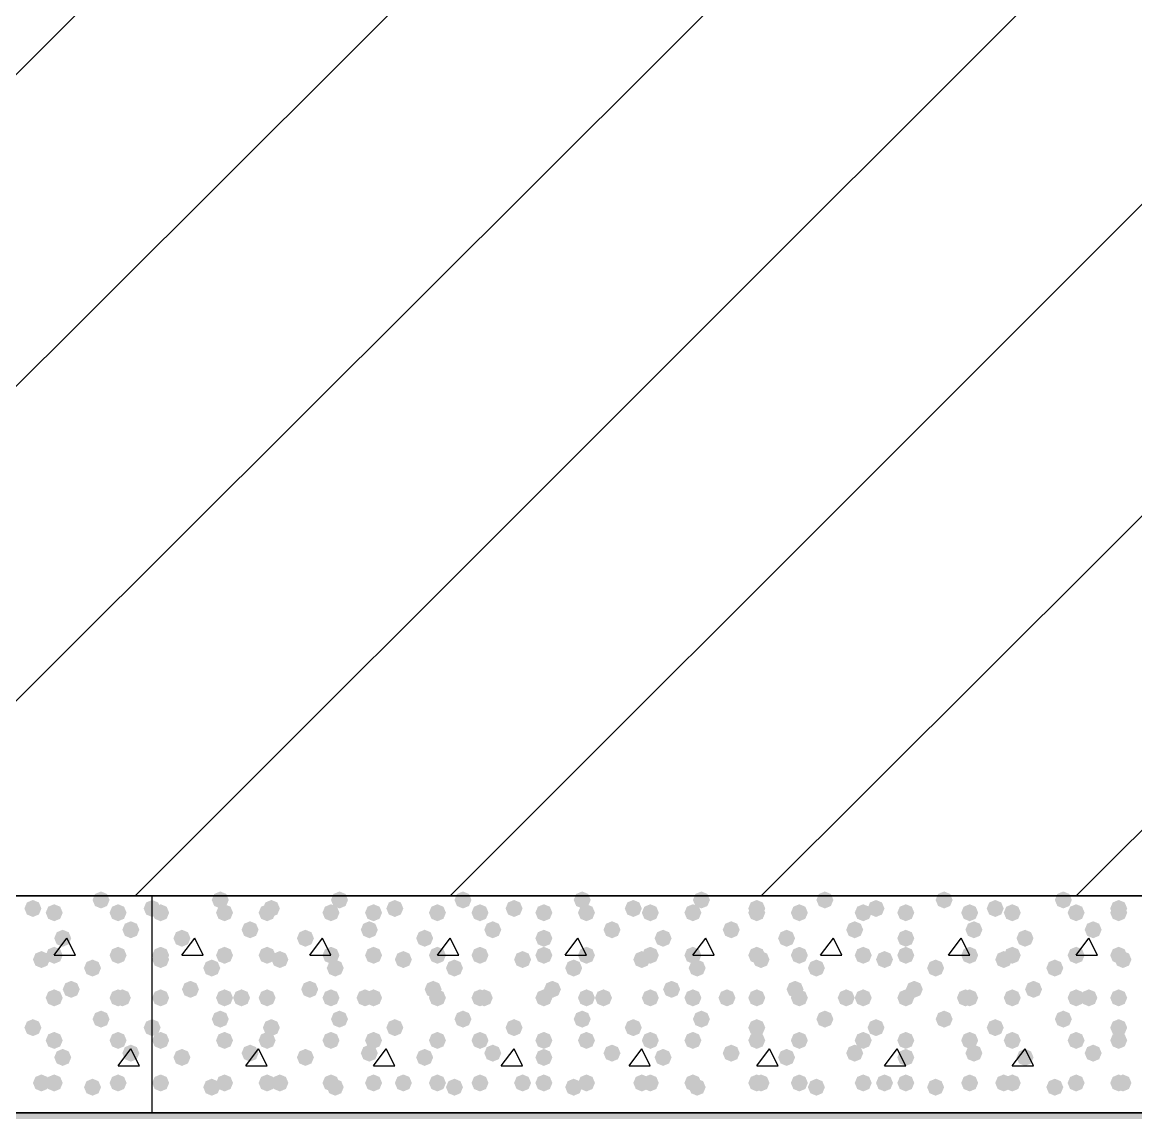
# Model space of a CAD drawing. Header units: millimetres. Extents: x 0 to 420, y 0 to 297.
# Drawn here: x 279.42 to 290.49, y 177.93 to 188.77 of the extents above; entities that cross this region are included whole.
import ezdxf

# ---------------------------------------------------------------- set-up
doc = ezdxf.new("R2010")
doc.units = ezdxf.units.MM
doc.layers.get('0').update_dxf_attribs({"linetype": 'CONTINUOUS'})

msp = doc.modelspace()

# ---------------------------------------------------------------- hatches: boundary and pattern name
at = {"true_color": 0x000007}
for points in [[(280.289, 180.043667), (280.264129, 179.983871), (280.204333, 179.959), (280.144538, 179.983871), (280.119667, 180.043667), (280.144537, 180.103462), (280.204333, 180.128333), (280.264129, 180.103463)], [(279.611667, 179.959), (279.586796, 179.899204), (279.527, 179.874333), (279.467204, 179.899204), (279.442333, 179.959), (279.467204, 180.018796), (279.527, 180.043667), (279.586796, 180.018796)], [(279.823333, 179.916667), (279.798463, 179.856871), (279.738667, 179.832), (279.678871, 179.856871), (279.654, 179.916667), (279.678871, 179.976462), (279.738667, 180.001333), (279.798462, 179.976463)], [(280.458333, 179.916667), (280.433463, 179.856871), (280.373667, 179.832), (280.313871, 179.856871), (280.289, 179.916667), (280.313871, 179.976462), (280.373667, 180.001333), (280.433462, 179.976463)], [(280.797, 179.959), (280.772129, 179.899204), (280.712333, 179.874333), (280.652537, 179.899204), (280.627667, 179.959), (280.652537, 180.018796), (280.712333, 180.043667), (280.772129, 180.018796)], [(280.585333, 179.747333), (280.560462, 179.687537), (280.500667, 179.662667), (280.440871, 179.687537), (280.416, 179.747333), (280.440871, 179.807129), (280.500667, 179.832), (280.560462, 179.807129)], [(279.908, 179.662667), (279.883129, 179.602871), (279.823333, 179.578), (279.763537, 179.602871), (279.738667, 179.662667), (279.763537, 179.722462), (279.823333, 179.747333), (279.883129, 179.722463)], [(279.823333, 179.493333), (279.798463, 179.433538), (279.738667, 179.408667), (279.678871, 179.433538), (279.654, 179.493333), (279.678871, 179.553129), (279.738667, 179.578), (279.798462, 179.553129)], [(280.458333, 179.493333), (280.433463, 179.433538), (280.373667, 179.408667), (280.313871, 179.433538), (280.289, 179.493333), (280.313871, 179.553129), (280.373667, 179.578), (280.433462, 179.553129)], [(279.696333, 179.451), (279.671462, 179.391204), (279.611667, 179.366333), (279.551871, 179.391204), (279.527, 179.451), (279.551871, 179.510796), (279.611667, 179.535667), (279.671462, 179.510796)], [(280.204333, 179.366333), (280.179463, 179.306537), (280.119667, 179.281667), (280.059871, 179.306537), (280.035, 179.366333), (280.059871, 179.426129), (280.119667, 179.451), (280.179462, 179.426129)], [(279.992667, 179.154667), (279.967796, 179.094871), (279.908, 179.07), (279.848204, 179.094871), (279.823333, 179.154667), (279.848204, 179.214462), (279.908, 179.239333), (279.967796, 179.214463)], [(279.823333, 179.07), (279.798463, 179.010204), (279.738667, 178.985333), (279.678871, 179.010204), (279.654, 179.07), (279.678871, 179.129796), (279.738667, 179.154667), (279.798462, 179.129796)], [(280.458333, 179.07), (280.433463, 179.010204), (280.373667, 178.985333), (280.313871, 179.010204), (280.289, 179.07), (280.313871, 179.129796), (280.373667, 179.154667), (280.433462, 179.129796)], [(280.500667, 179.07), (280.475796, 179.010204), (280.416, 178.985333), (280.356204, 179.010204), (280.331333, 179.07), (280.356204, 179.129796), (280.416, 179.154667), (280.475796, 179.129796)], [(280.289, 178.858333), (280.264129, 178.798537), (280.204333, 178.773667), (280.144538, 178.798537), (280.119667, 178.858333), (280.144537, 178.918129), (280.204333, 178.943), (280.264129, 178.918129)], [(279.611667, 178.773667), (279.586796, 178.713871), (279.527, 178.689), (279.467204, 178.713871), (279.442333, 178.773667), (279.467204, 178.833462), (279.527, 178.858333), (279.586796, 178.833463)], [(280.797, 178.773667), (280.772129, 178.713871), (280.712333, 178.689), (280.652537, 178.713871), (280.627667, 178.773667), (280.652537, 178.833462), (280.712333, 178.858333), (280.772129, 178.833463)], [(279.823333, 178.646667), (279.798463, 178.586871), (279.738667, 178.562), (279.678871, 178.586871), (279.654, 178.646667), (279.678871, 178.706462), (279.738667, 178.731333), (279.798462, 178.706463)], [(280.458333, 178.646667), (280.433463, 178.586871), (280.373667, 178.562), (280.313871, 178.586871), (280.289, 178.646667), (280.313871, 178.706462), (280.373667, 178.731333), (280.433462, 178.706463)], [(279.908, 178.477333), (279.883129, 178.417537), (279.823333, 178.392667), (279.763537, 178.417537), (279.738667, 178.477333), (279.763537, 178.537129), (279.823333, 178.562), (279.883129, 178.537129)], [(280.585333, 178.519667), (280.560462, 178.459871), (280.500667, 178.435), (280.440871, 178.459871), (280.416, 178.519667), (280.440871, 178.579462), (280.500667, 178.604333), (280.560462, 178.579463)], [(279.696333, 178.223333), (279.671462, 178.163537), (279.611667, 178.138667), (279.551871, 178.163537), (279.527, 178.223333), (279.551871, 178.283129), (279.611667, 178.308), (279.671462, 178.283129)], [(279.823333, 178.223333), (279.798463, 178.163537), (279.738667, 178.138667), (279.678871, 178.163537), (279.654, 178.223333), (279.678871, 178.283129), (279.738667, 178.308), (279.798462, 178.283129)], [(280.204333, 178.181), (280.179463, 178.121204), (280.119667, 178.096333), (280.059871, 178.121204), (280.035, 178.181), (280.059871, 178.240796), (280.119667, 178.265667), (280.179462, 178.240796)], [(280.458333, 178.223333), (280.433463, 178.163537), (280.373667, 178.138667), (280.313871, 178.163537), (280.289, 178.223333), (280.313871, 178.283129), (280.373667, 178.308), (280.433462, 178.283129)]]:
    msp.add_hatch(color=0, dxfattribs=at).paths.add_polyline_path(points, flags=0)
at = {"true_color": 0x000008}
for points in [[(281.474333, 180.043667), (281.449462, 179.983871), (281.389667, 179.959), (281.329871, 179.983871), (281.305, 180.043667), (281.329871, 180.103462), (281.389667, 180.128333), (281.449462, 180.103463)], [(282.659667, 180.043667), (282.634796, 179.983871), (282.575, 179.959), (282.515204, 179.983871), (282.490333, 180.043667), (282.515204, 180.103462), (282.575, 180.128333), (282.634796, 180.103463)], [(283.887333, 180.043667), (283.862462, 179.983871), (283.802667, 179.959), (283.742871, 179.983871), (283.718, 180.043667), (283.742871, 180.103462), (283.802667, 180.128333), (283.862462, 180.103463)], [(285.072667, 180.043667), (285.047796, 179.983871), (284.988, 179.959), (284.928204, 179.983871), (284.903333, 180.043667), (284.928204, 180.103462), (284.988, 180.128333), (285.047796, 180.103463)], [(286.258, 180.043667), (286.233129, 179.983871), (286.173333, 179.959), (286.113538, 179.983871), (286.088667, 180.043667), (286.113537, 180.103462), (286.173333, 180.128333), (286.233129, 180.103463)], [(287.485667, 180.043667), (287.460796, 179.983871), (287.401, 179.959), (287.341204, 179.983871), (287.316333, 180.043667), (287.341204, 180.103462), (287.401, 180.128333), (287.460796, 180.103463)], [(288.671, 180.043667), (288.646129, 179.983871), (288.586333, 179.959), (288.526538, 179.983871), (288.501667, 180.043667), (288.526537, 180.103462), (288.586333, 180.128333), (288.646129, 180.103463)], [(289.856333, 180.043667), (289.831462, 179.983871), (289.771667, 179.959), (289.711871, 179.983871), (289.687, 180.043667), (289.711871, 180.103462), (289.771667, 180.128333), (289.831462, 180.103463)], [(280.881667, 179.916667), (280.856796, 179.856871), (280.797, 179.832), (280.737204, 179.856871), (280.712333, 179.916667), (280.737204, 179.976462), (280.797, 180.001333), (280.856796, 179.976463)], [(281.516667, 179.916667), (281.491796, 179.856871), (281.432, 179.832), (281.372204, 179.856871), (281.347333, 179.916667), (281.372204, 179.976462), (281.432, 180.001333), (281.491796, 179.976463)], [(281.94, 179.916667), (281.915129, 179.856871), (281.855333, 179.832), (281.795538, 179.856871), (281.770667, 179.916667), (281.795537, 179.976462), (281.855333, 180.001333), (281.915129, 179.976463)], [(281.982333, 179.959), (281.957463, 179.899204), (281.897667, 179.874333), (281.837871, 179.899204), (281.813, 179.959), (281.837871, 180.018796), (281.897667, 180.043667), (281.957462, 180.018796)], [(282.575, 179.916667), (282.550129, 179.856871), (282.490333, 179.832), (282.430538, 179.856871), (282.405667, 179.916667), (282.430537, 179.976462), (282.490333, 180.001333), (282.550129, 179.976463)], [(282.998333, 179.916667), (282.973462, 179.856871), (282.913667, 179.832), (282.853871, 179.856871), (282.829, 179.916667), (282.853871, 179.976462), (282.913667, 180.001333), (282.973462, 179.976463)], [(283.21, 179.959), (283.185129, 179.899204), (283.125333, 179.874333), (283.065538, 179.899204), (283.040667, 179.959), (283.065537, 180.018796), (283.125333, 180.043667), (283.185129, 180.018796)], [(283.633333, 179.916667), (283.608462, 179.856871), (283.548667, 179.832), (283.488871, 179.856871), (283.464, 179.916667), (283.488871, 179.976462), (283.548667, 180.001333), (283.608462, 179.976463)], [(284.056667, 179.916667), (284.031796, 179.856871), (283.972, 179.832), (283.912204, 179.856871), (283.887333, 179.916667), (283.912204, 179.976462), (283.972, 180.001333), (284.031796, 179.976463)], [(284.395333, 179.959), (284.370463, 179.899204), (284.310667, 179.874333), (284.250871, 179.899204), (284.226, 179.959), (284.250871, 180.018796), (284.310667, 180.043667), (284.370462, 180.018796)], [(284.691667, 179.916667), (284.666796, 179.856871), (284.607, 179.832), (284.547204, 179.856871), (284.522333, 179.916667), (284.547204, 179.976462), (284.607, 180.001333), (284.666796, 179.976463)], [(285.115, 179.916667), (285.090129, 179.856871), (285.030333, 179.832), (284.970537, 179.856871), (284.945667, 179.916667), (284.970537, 179.976462), (285.030333, 180.001333), (285.090129, 179.976463)], [(285.580667, 179.959), (285.555796, 179.899204), (285.496, 179.874333), (285.436204, 179.899204), (285.411333, 179.959), (285.436204, 180.018796), (285.496, 180.043667), (285.555796, 180.018796)], [(285.75, 179.916667), (285.725129, 179.856871), (285.665333, 179.832), (285.605537, 179.856871), (285.580667, 179.916667), (285.605537, 179.976462), (285.665333, 180.001333), (285.725129, 179.976463)], [(286.173333, 179.916667), (286.148462, 179.856871), (286.088667, 179.832), (286.028871, 179.856871), (286.004, 179.916667), (286.028871, 179.976462), (286.088667, 180.001333), (286.148462, 179.976463)], [(286.808333, 179.959), (286.783462, 179.899204), (286.723667, 179.874333), (286.663871, 179.899204), (286.639, 179.959), (286.663871, 180.018796), (286.723667, 180.043667), (286.783462, 180.018796)], [(286.808333, 179.916667), (286.783462, 179.856871), (286.723667, 179.832), (286.663871, 179.856871), (286.639, 179.916667), (286.663871, 179.976462), (286.723667, 180.001333), (286.783462, 179.976463)], [(287.231667, 179.916667), (287.206796, 179.856871), (287.147, 179.832), (287.087204, 179.856871), (287.062333, 179.916667), (287.087204, 179.976462), (287.147, 180.001333), (287.206796, 179.976463)], [(287.866667, 179.916667), (287.841796, 179.856871), (287.782, 179.832), (287.722204, 179.856871), (287.697333, 179.916667), (287.722204, 179.976462), (287.782, 180.001333), (287.841796, 179.976463)], [(287.993667, 179.959), (287.968796, 179.899204), (287.909, 179.874333), (287.849204, 179.899204), (287.824333, 179.959), (287.849204, 180.018796), (287.909, 180.043667), (287.968796, 180.018796)], [(288.29, 179.916667), (288.265129, 179.856871), (288.205333, 179.832), (288.145538, 179.856871), (288.120667, 179.916667), (288.145537, 179.976462), (288.205333, 180.001333), (288.265129, 179.976463)], [(288.925, 179.916667), (288.900129, 179.856871), (288.840333, 179.832), (288.780538, 179.856871), (288.755667, 179.916667), (288.780537, 179.976462), (288.840333, 180.001333), (288.900129, 179.976463)], [(289.179, 179.959), (289.154129, 179.899204), (289.094333, 179.874333), (289.034537, 179.899204), (289.009667, 179.959), (289.034537, 180.018796), (289.094333, 180.043667), (289.154129, 180.018796)], [(289.348333, 179.916667), (289.323463, 179.856871), (289.263667, 179.832), (289.203871, 179.856871), (289.179, 179.916667), (289.203871, 179.976462), (289.263667, 180.001333), (289.323462, 179.976463)], [(289.983333, 179.916667), (289.958463, 179.856871), (289.898667, 179.832), (289.838871, 179.856871), (289.814, 179.916667), (289.838871, 179.976462), (289.898667, 180.001333), (289.958462, 179.976463)], [(290.406667, 179.959), (290.381796, 179.899204), (290.322, 179.874333), (290.262204, 179.899204), (290.237333, 179.959), (290.262204, 180.018796), (290.322, 180.043667), (290.381796, 180.018796)], [(290.406667, 179.916667), (290.381796, 179.856871), (290.322, 179.832), (290.262204, 179.856871), (290.237333, 179.916667), (290.262204, 179.976462), (290.322, 180.001333), (290.381796, 179.976463)], [(281.770667, 179.747333), (281.745796, 179.687537), (281.686, 179.662667), (281.626204, 179.687537), (281.601333, 179.747333), (281.626204, 179.807129), (281.686, 179.832), (281.745796, 179.807129)], [(282.956, 179.747333), (282.931129, 179.687537), (282.871333, 179.662667), (282.811537, 179.687537), (282.786667, 179.747333), (282.811537, 179.807129), (282.871333, 179.832), (282.931129, 179.807129)], [(284.183667, 179.747333), (284.158796, 179.687537), (284.099, 179.662667), (284.039204, 179.687537), (284.014333, 179.747333), (284.039204, 179.807129), (284.099, 179.832), (284.158796, 179.807129)], [(285.369, 179.747333), (285.344129, 179.687537), (285.284333, 179.662667), (285.224538, 179.687537), (285.199667, 179.747333), (285.224537, 179.807129), (285.284333, 179.832), (285.344129, 179.807129)], [(286.554333, 179.747333), (286.529462, 179.687537), (286.469667, 179.662667), (286.409871, 179.687537), (286.385, 179.747333), (286.409871, 179.807129), (286.469667, 179.832), (286.529462, 179.807129)], [(287.782, 179.747333), (287.757129, 179.687537), (287.697333, 179.662667), (287.637538, 179.687537), (287.612667, 179.747333), (287.637537, 179.807129), (287.697333, 179.832), (287.757129, 179.807129)], [(288.967333, 179.747333), (288.942462, 179.687537), (288.882667, 179.662667), (288.822871, 179.687537), (288.798, 179.747333), (288.822871, 179.807129), (288.882667, 179.832), (288.942462, 179.807129)], [(290.152667, 179.747333), (290.127796, 179.687537), (290.068, 179.662667), (290.008204, 179.687537), (289.983333, 179.747333), (290.008204, 179.807129), (290.068, 179.832), (290.127796, 179.807129)], [(281.093333, 179.662667), (281.068463, 179.602871), (281.008667, 179.578), (280.948871, 179.602871), (280.924, 179.662667), (280.948871, 179.722462), (281.008667, 179.747333), (281.068462, 179.722463)], [(282.321, 179.662667), (282.296129, 179.602871), (282.236333, 179.578), (282.176537, 179.602871), (282.151667, 179.662667), (282.176537, 179.722462), (282.236333, 179.747333), (282.296129, 179.722463)], [(283.506333, 179.662667), (283.481462, 179.602871), (283.421667, 179.578), (283.361871, 179.602871), (283.337, 179.662667), (283.361871, 179.722462), (283.421667, 179.747333), (283.481462, 179.722463)], [(284.691667, 179.662667), (284.666796, 179.602871), (284.607, 179.578), (284.547204, 179.602871), (284.522333, 179.662667), (284.547204, 179.722462), (284.607, 179.747333), (284.666796, 179.722463)], [(285.877, 179.662667), (285.852129, 179.602871), (285.792333, 179.578), (285.732538, 179.602871), (285.707667, 179.662667), (285.732537, 179.722462), (285.792333, 179.747333), (285.852129, 179.722463)], [(287.104667, 179.662667), (287.079796, 179.602871), (287.02, 179.578), (286.960204, 179.602871), (286.935333, 179.662667), (286.960204, 179.722462), (287.02, 179.747333), (287.079796, 179.722463)], [(288.29, 179.662667), (288.265129, 179.602871), (288.205333, 179.578), (288.145538, 179.602871), (288.120667, 179.662667), (288.145537, 179.722462), (288.205333, 179.747333), (288.265129, 179.722463)], [(289.475333, 179.662667), (289.450462, 179.602871), (289.390667, 179.578), (289.330871, 179.602871), (289.306, 179.662667), (289.330871, 179.722462), (289.390667, 179.747333), (289.450462, 179.722463)], [(280.881667, 179.493333), (280.856796, 179.433538), (280.797, 179.408667), (280.737204, 179.433538), (280.712333, 179.493333), (280.737204, 179.553129), (280.797, 179.578), (280.856796, 179.553129)], [(281.516667, 179.493333), (281.491796, 179.433538), (281.432, 179.408667), (281.372204, 179.433538), (281.347333, 179.493333), (281.372204, 179.553129), (281.432, 179.578), (281.491796, 179.553129)], [(281.94, 179.493333), (281.915129, 179.433538), (281.855333, 179.408667), (281.795538, 179.433538), (281.770667, 179.493333), (281.795537, 179.553129), (281.855333, 179.578), (281.915129, 179.553129)], [(282.575, 179.493333), (282.550129, 179.433538), (282.490333, 179.408667), (282.430538, 179.433538), (282.405667, 179.493333), (282.430537, 179.553129), (282.490333, 179.578), (282.550129, 179.553129)], [(282.998333, 179.493333), (282.973462, 179.433538), (282.913667, 179.408667), (282.853871, 179.433538), (282.829, 179.493333), (282.853871, 179.553129), (282.913667, 179.578), (282.973462, 179.553129)], [(283.633333, 179.493333), (283.608462, 179.433538), (283.548667, 179.408667), (283.488871, 179.433538), (283.464, 179.493333), (283.488871, 179.553129), (283.548667, 179.578), (283.608462, 179.553129)], [(284.056667, 179.493333), (284.031796, 179.433538), (283.972, 179.408667), (283.912204, 179.433538), (283.887333, 179.493333), (283.912204, 179.553129), (283.972, 179.578), (284.031796, 179.553129)], [(284.691667, 179.493333), (284.666796, 179.433538), (284.607, 179.408667), (284.547204, 179.433538), (284.522333, 179.493333), (284.547204, 179.553129), (284.607, 179.578), (284.666796, 179.553129)], [(285.115, 179.493333), (285.090129, 179.433538), (285.030333, 179.408667), (284.970537, 179.433538), (284.945667, 179.493333), (284.970537, 179.553129), (285.030333, 179.578), (285.090129, 179.553129)], [(285.75, 179.493333), (285.725129, 179.433538), (285.665333, 179.408667), (285.605537, 179.433538), (285.580667, 179.493333), (285.605537, 179.553129), (285.665333, 179.578), (285.725129, 179.553129)], [(286.173333, 179.493333), (286.148462, 179.433538), (286.088667, 179.408667), (286.028871, 179.433538), (286.004, 179.493333), (286.028871, 179.553129), (286.088667, 179.578), (286.148462, 179.553129)], [(286.808333, 179.493333), (286.783462, 179.433538), (286.723667, 179.408667), (286.663871, 179.433538), (286.639, 179.493333), (286.663871, 179.553129), (286.723667, 179.578), (286.783462, 179.553129)], [(287.231667, 179.493333), (287.206796, 179.433538), (287.147, 179.408667), (287.087204, 179.433538), (287.062333, 179.493333), (287.087204, 179.553129), (287.147, 179.578), (287.206796, 179.553129)], [(287.866667, 179.493333), (287.841796, 179.433538), (287.782, 179.408667), (287.722204, 179.433538), (287.697333, 179.493333), (287.722204, 179.553129), (287.782, 179.578), (287.841796, 179.553129)], [(288.29, 179.493333), (288.265129, 179.433538), (288.205333, 179.408667), (288.145538, 179.433538), (288.120667, 179.493333), (288.145537, 179.553129), (288.205333, 179.578), (288.265129, 179.553129)], [(288.925, 179.493333), (288.900129, 179.433538), (288.840333, 179.408667), (288.780538, 179.433538), (288.755667, 179.493333), (288.780537, 179.553129), (288.840333, 179.578), (288.900129, 179.553129)], [(289.348333, 179.493333), (289.323463, 179.433538), (289.263667, 179.408667), (289.203871, 179.433538), (289.179, 179.493333), (289.203871, 179.553129), (289.263667, 179.578), (289.323462, 179.553129)], [(289.983333, 179.493333), (289.958463, 179.433538), (289.898667, 179.408667), (289.838871, 179.433538), (289.814, 179.493333), (289.838871, 179.553129), (289.898667, 179.578), (289.958462, 179.553129)], [(290.406667, 179.493333), (290.381796, 179.433538), (290.322, 179.408667), (290.262204, 179.433538), (290.237333, 179.493333), (290.262204, 179.553129), (290.322, 179.578), (290.381796, 179.553129)], [(280.881667, 179.451), (280.856796, 179.391204), (280.797, 179.366333), (280.737204, 179.391204), (280.712333, 179.451), (280.737204, 179.510796), (280.797, 179.535667), (280.856796, 179.510796)], [(281.389667, 179.366333), (281.364796, 179.306537), (281.305, 179.281667), (281.245204, 179.306537), (281.220333, 179.366333), (281.245204, 179.426129), (281.305, 179.451), (281.364796, 179.426129)], [(282.067, 179.451), (282.042129, 179.391204), (281.982333, 179.366333), (281.922538, 179.391204), (281.897667, 179.451), (281.922537, 179.510796), (281.982333, 179.535667), (282.042129, 179.510796)], [(282.617333, 179.366333), (282.592463, 179.306537), (282.532667, 179.281667), (282.472871, 179.306537), (282.448, 179.366333), (282.472871, 179.426129), (282.532667, 179.451), (282.592462, 179.426129)], [(283.294667, 179.451), (283.269796, 179.391204), (283.21, 179.366333), (283.150204, 179.391204), (283.125333, 179.451), (283.150204, 179.510796), (283.21, 179.535667), (283.269796, 179.510796)], [(283.802667, 179.366333), (283.777796, 179.306537), (283.718, 179.281667), (283.658204, 179.306537), (283.633333, 179.366333), (283.658204, 179.426129), (283.718, 179.451), (283.777796, 179.426129)], [(284.48, 179.451), (284.455129, 179.391204), (284.395333, 179.366333), (284.335537, 179.391204), (284.310667, 179.451), (284.335537, 179.510796), (284.395333, 179.535667), (284.455129, 179.510796)], [(284.988, 179.366333), (284.963129, 179.306537), (284.903333, 179.281667), (284.843538, 179.306537), (284.818667, 179.366333), (284.843537, 179.426129), (284.903333, 179.451), (284.963129, 179.426129)], [(285.665333, 179.451), (285.640463, 179.391204), (285.580667, 179.366333), (285.520871, 179.391204), (285.496, 179.451), (285.520871, 179.510796), (285.580667, 179.535667), (285.640462, 179.510796)], [(286.215667, 179.366333), (286.190796, 179.306537), (286.131, 179.281667), (286.071204, 179.306537), (286.046333, 179.366333), (286.071204, 179.426129), (286.131, 179.451), (286.190796, 179.426129)], [(286.850667, 179.451), (286.825796, 179.391204), (286.766, 179.366333), (286.706204, 179.391204), (286.681333, 179.451), (286.706204, 179.510796), (286.766, 179.535667), (286.825796, 179.510796)], [(287.401, 179.366333), (287.376129, 179.306537), (287.316333, 179.281667), (287.256537, 179.306537), (287.231667, 179.366333), (287.256537, 179.426129), (287.316333, 179.451), (287.376129, 179.426129)], [(288.078333, 179.451), (288.053463, 179.391204), (287.993667, 179.366333), (287.933871, 179.391204), (287.909, 179.451), (287.933871, 179.510796), (287.993667, 179.535667), (288.053462, 179.510796)], [(288.586333, 179.366333), (288.561462, 179.306537), (288.501667, 179.281667), (288.441871, 179.306537), (288.417, 179.366333), (288.441871, 179.426129), (288.501667, 179.451), (288.561462, 179.426129)], [(289.263667, 179.451), (289.238796, 179.391204), (289.179, 179.366333), (289.119204, 179.391204), (289.094333, 179.451), (289.119204, 179.510796), (289.179, 179.535667), (289.238796, 179.510796)], [(289.771667, 179.366333), (289.746796, 179.306537), (289.687, 179.281667), (289.627204, 179.306537), (289.602333, 179.366333), (289.627204, 179.426129), (289.687, 179.451), (289.746796, 179.426129)], [(290.449, 179.451), (290.424129, 179.391204), (290.364333, 179.366333), (290.304537, 179.391204), (290.279667, 179.451), (290.304537, 179.510796), (290.364333, 179.535667), (290.424129, 179.510796)], [(281.178, 179.154667), (281.153129, 179.094871), (281.093333, 179.07), (281.033537, 179.094871), (281.008667, 179.154667), (281.033537, 179.214462), (281.093333, 179.239333), (281.153129, 179.214463)], [(282.363333, 179.154667), (282.338462, 179.094871), (282.278667, 179.07), (282.218871, 179.094871), (282.194, 179.154667), (282.218871, 179.214462), (282.278667, 179.239333), (282.338462, 179.214463)], [(283.591, 179.154667), (283.566129, 179.094871), (283.506333, 179.07), (283.446537, 179.094871), (283.421667, 179.154667), (283.446537, 179.214462), (283.506333, 179.239333), (283.566129, 179.214463)], [(284.776333, 179.154667), (284.751463, 179.094871), (284.691667, 179.07), (284.631871, 179.094871), (284.607, 179.154667), (284.631871, 179.214462), (284.691667, 179.239333), (284.751462, 179.214463)], [(285.961667, 179.154667), (285.936796, 179.094871), (285.877, 179.07), (285.817204, 179.094871), (285.792333, 179.154667), (285.817204, 179.214462), (285.877, 179.239333), (285.936796, 179.214463)], [(287.189333, 179.154667), (287.164462, 179.094871), (287.104667, 179.07), (287.044871, 179.094871), (287.02, 179.154667), (287.044871, 179.214462), (287.104667, 179.239333), (287.164462, 179.214463)], [(288.374667, 179.154667), (288.349796, 179.094871), (288.29, 179.07), (288.230204, 179.094871), (288.205333, 179.154667), (288.230204, 179.214462), (288.29, 179.239333), (288.349796, 179.214463)], [(289.56, 179.154667), (289.535129, 179.094871), (289.475333, 179.07), (289.415538, 179.094871), (289.390667, 179.154667), (289.415537, 179.214462), (289.475333, 179.239333), (289.535129, 179.214463)], [(280.881667, 179.07), (280.856796, 179.010204), (280.797, 178.985333), (280.737204, 179.010204), (280.712333, 179.07), (280.737204, 179.129796), (280.797, 179.154667), (280.856796, 179.129796)], [(281.516667, 179.07), (281.491796, 179.010204), (281.432, 178.985333), (281.372204, 179.010204), (281.347333, 179.07), (281.372204, 179.129796), (281.432, 179.154667), (281.491796, 179.129796)], [(281.686, 179.07), (281.661129, 179.010204), (281.601333, 178.985333), (281.541538, 179.010204), (281.516667, 179.07), (281.541537, 179.129796), (281.601333, 179.154667), (281.661129, 179.129796)], [(281.94, 179.07), (281.915129, 179.010204), (281.855333, 178.985333), (281.795538, 179.010204), (281.770667, 179.07), (281.795537, 179.129796), (281.855333, 179.154667), (281.915129, 179.129796)], [(282.575, 179.07), (282.550129, 179.010204), (282.490333, 178.985333), (282.430538, 179.010204), (282.405667, 179.07), (282.430537, 179.129796), (282.490333, 179.154667), (282.550129, 179.129796)], [(282.913667, 179.07), (282.888796, 179.010204), (282.829, 178.985333), (282.769204, 179.010204), (282.744333, 179.07), (282.769204, 179.129796), (282.829, 179.154667), (282.888796, 179.129796)], [(282.998333, 179.07), (282.973462, 179.010204), (282.913667, 178.985333), (282.853871, 179.010204), (282.829, 179.07), (282.853871, 179.129796), (282.913667, 179.154667), (282.973462, 179.129796)], [(283.633333, 179.07), (283.608462, 179.010204), (283.548667, 178.985333), (283.488871, 179.010204), (283.464, 179.07), (283.488871, 179.129796), (283.548667, 179.154667), (283.608462, 179.129796)], [(284.056667, 179.07), (284.031796, 179.010204), (283.972, 178.985333), (283.912204, 179.010204), (283.887333, 179.07), (283.912204, 179.129796), (283.972, 179.154667), (284.031796, 179.129796)], [(284.099, 179.07), (284.074129, 179.010204), (284.014333, 178.985333), (283.954538, 179.010204), (283.929667, 179.07), (283.954537, 179.129796), (284.014333, 179.154667), (284.074129, 179.129796)], [(284.691667, 179.07), (284.666796, 179.010204), (284.607, 178.985333), (284.547204, 179.010204), (284.522333, 179.07), (284.547204, 179.129796), (284.607, 179.154667), (284.666796, 179.129796)], [(285.115, 179.07), (285.090129, 179.010204), (285.030333, 178.985333), (284.970537, 179.010204), (284.945667, 179.07), (284.970537, 179.129796), (285.030333, 179.154667), (285.090129, 179.129796)], [(285.284333, 179.07), (285.259462, 179.010204), (285.199667, 178.985333), (285.139871, 179.010204), (285.115, 179.07), (285.139871, 179.129796), (285.199667, 179.154667), (285.259462, 179.129796)], [(285.75, 179.07), (285.725129, 179.010204), (285.665333, 178.985333), (285.605537, 179.010204), (285.580667, 179.07), (285.605537, 179.129796), (285.665333, 179.154667), (285.725129, 179.129796)], [(286.173333, 179.07), (286.148462, 179.010204), (286.088667, 178.985333), (286.028871, 179.010204), (286.004, 179.07), (286.028871, 179.129796), (286.088667, 179.154667), (286.148462, 179.129796)], [(286.512, 179.07), (286.487129, 179.010204), (286.427333, 178.985333), (286.367538, 179.010204), (286.342667, 179.07), (286.367537, 179.129796), (286.427333, 179.154667), (286.487129, 179.129796)], [(286.808333, 179.07), (286.783462, 179.010204), (286.723667, 178.985333), (286.663871, 179.010204), (286.639, 179.07), (286.663871, 179.129796), (286.723667, 179.154667), (286.783462, 179.129796)], [(287.231667, 179.07), (287.206796, 179.010204), (287.147, 178.985333), (287.087204, 179.010204), (287.062333, 179.07), (287.087204, 179.129796), (287.147, 179.154667), (287.206796, 179.129796)], [(287.697333, 179.07), (287.672462, 179.010204), (287.612667, 178.985333), (287.552871, 179.010204), (287.528, 179.07), (287.552871, 179.129796), (287.612667, 179.154667), (287.672462, 179.129796)], [(287.866667, 179.07), (287.841796, 179.010204), (287.782, 178.985333), (287.722204, 179.010204), (287.697333, 179.07), (287.722204, 179.129796), (287.782, 179.154667), (287.841796, 179.129796)], [(288.29, 179.07), (288.265129, 179.010204), (288.205333, 178.985333), (288.145538, 179.010204), (288.120667, 179.07), (288.145537, 179.129796), (288.205333, 179.154667), (288.265129, 179.129796)], [(288.882667, 179.07), (288.857796, 179.010204), (288.798, 178.985333), (288.738204, 179.010204), (288.713333, 179.07), (288.738204, 179.129796), (288.798, 179.154667), (288.857796, 179.129796)], [(288.925, 179.07), (288.900129, 179.010204), (288.840333, 178.985333), (288.780538, 179.010204), (288.755667, 179.07), (288.780537, 179.129796), (288.840333, 179.154667), (288.900129, 179.129796)], [(289.348333, 179.07), (289.323463, 179.010204), (289.263667, 178.985333), (289.203871, 179.010204), (289.179, 179.07), (289.203871, 179.129796), (289.263667, 179.154667), (289.323462, 179.129796)], [(289.983333, 179.07), (289.958463, 179.010204), (289.898667, 178.985333), (289.838871, 179.010204), (289.814, 179.07), (289.838871, 179.129796), (289.898667, 179.154667), (289.958462, 179.129796)], [(290.110333, 179.07), (290.085463, 179.010204), (290.025667, 178.985333), (289.965871, 179.010204), (289.941, 179.07), (289.965871, 179.129796), (290.025667, 179.154667), (290.085462, 179.129796)], [(290.406667, 179.07), (290.381796, 179.010204), (290.322, 178.985333), (290.262204, 179.010204), (290.237333, 179.07), (290.262204, 179.129796), (290.322, 179.154667), (290.381796, 179.129796)], [(281.474333, 178.858333), (281.449462, 178.798537), (281.389667, 178.773667), (281.329871, 178.798537), (281.305, 178.858333), (281.329871, 178.918129), (281.389667, 178.943), (281.449462, 178.918129)], [(282.659667, 178.858333), (282.634796, 178.798537), (282.575, 178.773667), (282.515204, 178.798537), (282.490333, 178.858333), (282.515204, 178.918129), (282.575, 178.943), (282.634796, 178.918129)], [(283.887333, 178.858333), (283.862462, 178.798537), (283.802667, 178.773667), (283.742871, 178.798537), (283.718, 178.858333), (283.742871, 178.918129), (283.802667, 178.943), (283.862462, 178.918129)], [(285.072667, 178.858333), (285.047796, 178.798537), (284.988, 178.773667), (284.928204, 178.798537), (284.903333, 178.858333), (284.928204, 178.918129), (284.988, 178.943), (285.047796, 178.918129)], [(286.258, 178.858333), (286.233129, 178.798537), (286.173333, 178.773667), (286.113538, 178.798537), (286.088667, 178.858333), (286.113537, 178.918129), (286.173333, 178.943), (286.233129, 178.918129)], [(287.485667, 178.858333), (287.460796, 178.798537), (287.401, 178.773667), (287.341204, 178.798537), (287.316333, 178.858333), (287.341204, 178.918129), (287.401, 178.943), (287.460796, 178.918129)], [(288.671, 178.858333), (288.646129, 178.798537), (288.586333, 178.773667), (288.526538, 178.798537), (288.501667, 178.858333), (288.526537, 178.918129), (288.586333, 178.943), (288.646129, 178.918129)], [(289.856333, 178.858333), (289.831462, 178.798537), (289.771667, 178.773667), (289.711871, 178.798537), (289.687, 178.858333), (289.711871, 178.918129), (289.771667, 178.943), (289.831462, 178.918129)], [(281.982333, 178.773667), (281.957463, 178.713871), (281.897667, 178.689), (281.837871, 178.713871), (281.813, 178.773667), (281.837871, 178.833462), (281.897667, 178.858333), (281.957462, 178.833463)], [(283.21, 178.773667), (283.185129, 178.713871), (283.125333, 178.689), (283.065538, 178.713871), (283.040667, 178.773667), (283.065537, 178.833462), (283.125333, 178.858333), (283.185129, 178.833463)], [(284.395333, 178.773667), (284.370463, 178.713871), (284.310667, 178.689), (284.250871, 178.713871), (284.226, 178.773667), (284.250871, 178.833462), (284.310667, 178.858333), (284.370462, 178.833463)], [(285.580667, 178.773667), (285.555796, 178.713871), (285.496, 178.689), (285.436204, 178.713871), (285.411333, 178.773667), (285.436204, 178.833462), (285.496, 178.858333), (285.555796, 178.833463)], [(286.808333, 178.773667), (286.783462, 178.713871), (286.723667, 178.689), (286.663871, 178.713871), (286.639, 178.773667), (286.663871, 178.833462), (286.723667, 178.858333), (286.783462, 178.833463)], [(287.993667, 178.773667), (287.968796, 178.713871), (287.909, 178.689), (287.849204, 178.713871), (287.824333, 178.773667), (287.849204, 178.833462), (287.909, 178.858333), (287.968796, 178.833463)], [(289.179, 178.773667), (289.154129, 178.713871), (289.094333, 178.689), (289.034537, 178.713871), (289.009667, 178.773667), (289.034537, 178.833462), (289.094333, 178.858333), (289.154129, 178.833463)], [(290.406667, 178.773667), (290.381796, 178.713871), (290.322, 178.689), (290.262204, 178.713871), (290.237333, 178.773667), (290.262204, 178.833462), (290.322, 178.858333), (290.381796, 178.833463)], [(280.881667, 178.646667), (280.856796, 178.586871), (280.797, 178.562), (280.737204, 178.586871), (280.712333, 178.646667), (280.737204, 178.706462), (280.797, 178.731333), (280.856796, 178.706463)], [(281.516667, 178.646667), (281.491796, 178.586871), (281.432, 178.562), (281.372204, 178.586871), (281.347333, 178.646667), (281.372204, 178.706462), (281.432, 178.731333), (281.491796, 178.706463)], [(281.94, 178.646667), (281.915129, 178.586871), (281.855333, 178.562), (281.795538, 178.586871), (281.770667, 178.646667), (281.795537, 178.706462), (281.855333, 178.731333), (281.915129, 178.706463)], [(282.575, 178.646667), (282.550129, 178.586871), (282.490333, 178.562), (282.430538, 178.586871), (282.405667, 178.646667), (282.430537, 178.706462), (282.490333, 178.731333), (282.550129, 178.706463)], [(282.998333, 178.646667), (282.973462, 178.586871), (282.913667, 178.562), (282.853871, 178.586871), (282.829, 178.646667), (282.853871, 178.706462), (282.913667, 178.731333), (282.973462, 178.706463)], [(283.633333, 178.646667), (283.608462, 178.586871), (283.548667, 178.562), (283.488871, 178.586871), (283.464, 178.646667), (283.488871, 178.706462), (283.548667, 178.731333), (283.608462, 178.706463)], [(284.056667, 178.646667), (284.031796, 178.586871), (283.972, 178.562), (283.912204, 178.586871), (283.887333, 178.646667), (283.912204, 178.706462), (283.972, 178.731333), (284.031796, 178.706463)], [(284.691667, 178.646667), (284.666796, 178.586871), (284.607, 178.562), (284.547204, 178.586871), (284.522333, 178.646667), (284.547204, 178.706462), (284.607, 178.731333), (284.666796, 178.706463)], [(285.115, 178.646667), (285.090129, 178.586871), (285.030333, 178.562), (284.970537, 178.586871), (284.945667, 178.646667), (284.970537, 178.706462), (285.030333, 178.731333), (285.090129, 178.706463)], [(285.75, 178.646667), (285.725129, 178.586871), (285.665333, 178.562), (285.605537, 178.586871), (285.580667, 178.646667), (285.605537, 178.706462), (285.665333, 178.731333), (285.725129, 178.706463)], [(286.173333, 178.646667), (286.148462, 178.586871), (286.088667, 178.562), (286.028871, 178.586871), (286.004, 178.646667), (286.028871, 178.706462), (286.088667, 178.731333), (286.148462, 178.706463)], [(286.808333, 178.646667), (286.783462, 178.586871), (286.723667, 178.562), (286.663871, 178.586871), (286.639, 178.646667), (286.663871, 178.706462), (286.723667, 178.731333), (286.783462, 178.706463)], [(287.231667, 178.646667), (287.206796, 178.586871), (287.147, 178.562), (287.087204, 178.586871), (287.062333, 178.646667), (287.087204, 178.706462), (287.147, 178.731333), (287.206796, 178.706463)], [(287.866667, 178.646667), (287.841796, 178.586871), (287.782, 178.562), (287.722204, 178.586871), (287.697333, 178.646667), (287.722204, 178.706462), (287.782, 178.731333), (287.841796, 178.706463)], [(288.29, 178.646667), (288.265129, 178.586871), (288.205333, 178.562), (288.145538, 178.586871), (288.120667, 178.646667), (288.145537, 178.706462), (288.205333, 178.731333), (288.265129, 178.706463)], [(288.925, 178.646667), (288.900129, 178.586871), (288.840333, 178.562), (288.780538, 178.586871), (288.755667, 178.646667), (288.780537, 178.706462), (288.840333, 178.731333), (288.900129, 178.706463)], [(289.348333, 178.646667), (289.323463, 178.586871), (289.263667, 178.562), (289.203871, 178.586871), (289.179, 178.646667), (289.203871, 178.706462), (289.263667, 178.731333), (289.323462, 178.706463)], [(289.983333, 178.646667), (289.958463, 178.586871), (289.898667, 178.562), (289.838871, 178.586871), (289.814, 178.646667), (289.838871, 178.706462), (289.898667, 178.731333), (289.958462, 178.706463)], [(290.406667, 178.646667), (290.381796, 178.586871), (290.322, 178.562), (290.262204, 178.586871), (290.237333, 178.646667), (290.262204, 178.706462), (290.322, 178.731333), (290.381796, 178.706463)], [(281.093333, 178.477333), (281.068463, 178.417537), (281.008667, 178.392667), (280.948871, 178.417537), (280.924, 178.477333), (280.948871, 178.537129), (281.008667, 178.562), (281.068462, 178.537129)], [(281.770667, 178.519667), (281.745796, 178.459871), (281.686, 178.435), (281.626204, 178.459871), (281.601333, 178.519667), (281.626204, 178.579462), (281.686, 178.604333), (281.745796, 178.579463)], [(282.321, 178.477333), (282.296129, 178.417537), (282.236333, 178.392667), (282.176537, 178.417537), (282.151667, 178.477333), (282.176537, 178.537129), (282.236333, 178.562), (282.296129, 178.537129)], [(282.956, 178.519667), (282.931129, 178.459871), (282.871333, 178.435), (282.811537, 178.459871), (282.786667, 178.519667), (282.811537, 178.579462), (282.871333, 178.604333), (282.931129, 178.579463)], [(283.506333, 178.477333), (283.481462, 178.417537), (283.421667, 178.392667), (283.361871, 178.417537), (283.337, 178.477333), (283.361871, 178.537129), (283.421667, 178.562), (283.481462, 178.537129)], [(284.183667, 178.519667), (284.158796, 178.459871), (284.099, 178.435), (284.039204, 178.459871), (284.014333, 178.519667), (284.039204, 178.579462), (284.099, 178.604333), (284.158796, 178.579463)], [(284.691667, 178.477333), (284.666796, 178.417537), (284.607, 178.392667), (284.547204, 178.417537), (284.522333, 178.477333), (284.547204, 178.537129), (284.607, 178.562), (284.666796, 178.537129)], [(285.369, 178.519667), (285.344129, 178.459871), (285.284333, 178.435), (285.224538, 178.459871), (285.199667, 178.519667), (285.224537, 178.579462), (285.284333, 178.604333), (285.344129, 178.579463)], [(285.877, 178.477333), (285.852129, 178.417537), (285.792333, 178.392667), (285.732538, 178.417537), (285.707667, 178.477333), (285.732537, 178.537129), (285.792333, 178.562), (285.852129, 178.537129)], [(286.554333, 178.519667), (286.529462, 178.459871), (286.469667, 178.435), (286.409871, 178.459871), (286.385, 178.519667), (286.409871, 178.579462), (286.469667, 178.604333), (286.529462, 178.579463)], [(287.104667, 178.477333), (287.079796, 178.417537), (287.02, 178.392667), (286.960204, 178.417537), (286.935333, 178.477333), (286.960204, 178.537129), (287.02, 178.562), (287.079796, 178.537129)], [(287.782, 178.519667), (287.757129, 178.459871), (287.697333, 178.435), (287.637538, 178.459871), (287.612667, 178.519667), (287.637537, 178.579462), (287.697333, 178.604333), (287.757129, 178.579463)], [(288.29, 178.477333), (288.265129, 178.417537), (288.205333, 178.392667), (288.145538, 178.417537), (288.120667, 178.477333), (288.145537, 178.537129), (288.205333, 178.562), (288.265129, 178.537129)], [(288.967333, 178.519667), (288.942462, 178.459871), (288.882667, 178.435), (288.822871, 178.459871), (288.798, 178.519667), (288.822871, 178.579462), (288.882667, 178.604333), (288.942462, 178.579463)], [(289.475333, 178.477333), (289.450462, 178.417537), (289.390667, 178.392667), (289.330871, 178.417537), (289.306, 178.477333), (289.330871, 178.537129), (289.390667, 178.562), (289.450462, 178.537129)], [(290.152667, 178.519667), (290.127796, 178.459871), (290.068, 178.435), (290.008204, 178.459871), (289.983333, 178.519667), (290.008204, 178.579462), (290.068, 178.604333), (290.127796, 178.579463)], [(280.881667, 178.223333), (280.856796, 178.163537), (280.797, 178.138667), (280.737204, 178.163537), (280.712333, 178.223333), (280.737204, 178.283129), (280.797, 178.308), (280.856796, 178.283129)], [(280.881667, 178.223333), (280.856796, 178.163537), (280.797, 178.138667), (280.737204, 178.163537), (280.712333, 178.223333), (280.737204, 178.283129), (280.797, 178.308), (280.856796, 178.283129)], [(281.389667, 178.181), (281.364796, 178.121204), (281.305, 178.096333), (281.245204, 178.121204), (281.220333, 178.181), (281.245204, 178.240796), (281.305, 178.265667), (281.364796, 178.240796)], [(281.516667, 178.223333), (281.491796, 178.163537), (281.432, 178.138667), (281.372204, 178.163537), (281.347333, 178.223333), (281.372204, 178.283129), (281.432, 178.308), (281.491796, 178.283129)], [(281.94, 178.223333), (281.915129, 178.163537), (281.855333, 178.138667), (281.795538, 178.163537), (281.770667, 178.223333), (281.795537, 178.283129), (281.855333, 178.308), (281.915129, 178.283129)], [(282.067, 178.223333), (282.042129, 178.163537), (281.982333, 178.138667), (281.922538, 178.163537), (281.897667, 178.223333), (281.922537, 178.283129), (281.982333, 178.308), (282.042129, 178.283129)], [(282.575, 178.223333), (282.550129, 178.163537), (282.490333, 178.138667), (282.430538, 178.163537), (282.405667, 178.223333), (282.430537, 178.283129), (282.490333, 178.308), (282.550129, 178.283129)], [(282.617333, 178.181), (282.592463, 178.121204), (282.532667, 178.096333), (282.472871, 178.121204), (282.448, 178.181), (282.472871, 178.240796), (282.532667, 178.265667), (282.592462, 178.240796)], [(282.998333, 178.223333), (282.973462, 178.163537), (282.913667, 178.138667), (282.853871, 178.163537), (282.829, 178.223333), (282.853871, 178.283129), (282.913667, 178.308), (282.973462, 178.283129)], [(283.294667, 178.223333), (283.269796, 178.163537), (283.21, 178.138667), (283.150204, 178.163537), (283.125333, 178.223333), (283.150204, 178.283129), (283.21, 178.308), (283.269796, 178.283129)], [(283.633333, 178.223333), (283.608462, 178.163537), (283.548667, 178.138667), (283.488871, 178.163537), (283.464, 178.223333), (283.488871, 178.283129), (283.548667, 178.308), (283.608462, 178.283129)], [(283.802667, 178.181), (283.777796, 178.121204), (283.718, 178.096333), (283.658204, 178.121204), (283.633333, 178.181), (283.658204, 178.240796), (283.718, 178.265667), (283.777796, 178.240796)], [(284.056667, 178.223333), (284.031796, 178.163537), (283.972, 178.138667), (283.912204, 178.163537), (283.887333, 178.223333), (283.912204, 178.283129), (283.972, 178.308), (284.031796, 178.283129)], [(284.48, 178.223333), (284.455129, 178.163537), (284.395333, 178.138667), (284.335537, 178.163537), (284.310667, 178.223333), (284.335537, 178.283129), (284.395333, 178.308), (284.455129, 178.283129)], [(284.691667, 178.223333), (284.666796, 178.163537), (284.607, 178.138667), (284.547204, 178.163537), (284.522333, 178.223333), (284.547204, 178.283129), (284.607, 178.308), (284.666796, 178.283129)], [(284.988, 178.181), (284.963129, 178.121204), (284.903333, 178.096333), (284.843538, 178.121204), (284.818667, 178.181), (284.843537, 178.240796), (284.903333, 178.265667), (284.963129, 178.240796)], [(285.115, 178.223333), (285.090129, 178.163537), (285.030333, 178.138667), (284.970537, 178.163537), (284.945667, 178.223333), (284.970537, 178.283129), (285.030333, 178.308), (285.090129, 178.283129)], [(285.665333, 178.223333), (285.640463, 178.163537), (285.580667, 178.138667), (285.520871, 178.163537), (285.496, 178.223333), (285.520871, 178.283129), (285.580667, 178.308), (285.640462, 178.283129)], [(285.75, 178.223333), (285.725129, 178.163537), (285.665333, 178.138667), (285.605537, 178.163537), (285.580667, 178.223333), (285.605537, 178.283129), (285.665333, 178.308), (285.725129, 178.283129)], [(286.173333, 178.223333), (286.148462, 178.163537), (286.088667, 178.138667), (286.028871, 178.163537), (286.004, 178.223333), (286.028871, 178.283129), (286.088667, 178.308), (286.148462, 178.283129)], [(286.215667, 178.181), (286.190796, 178.121204), (286.131, 178.096333), (286.071204, 178.121204), (286.046333, 178.181), (286.071204, 178.240796), (286.131, 178.265667), (286.190796, 178.240796)], [(286.808333, 178.223333), (286.783462, 178.163537), (286.723667, 178.138667), (286.663871, 178.163537), (286.639, 178.223333), (286.663871, 178.283129), (286.723667, 178.308), (286.783462, 178.283129)], [(286.850667, 178.223333), (286.825796, 178.163537), (286.766, 178.138667), (286.706204, 178.163537), (286.681333, 178.223333), (286.706204, 178.283129), (286.766, 178.308), (286.825796, 178.283129)], [(287.231667, 178.223333), (287.206796, 178.163537), (287.147, 178.138667), (287.087204, 178.163537), (287.062333, 178.223333), (287.087204, 178.283129), (287.147, 178.308), (287.206796, 178.283129)], [(287.401, 178.181), (287.376129, 178.121204), (287.316333, 178.096333), (287.256537, 178.121204), (287.231667, 178.181), (287.256537, 178.240796), (287.316333, 178.265667), (287.376129, 178.240796)], [(287.866667, 178.223333), (287.841796, 178.163537), (287.782, 178.138667), (287.722204, 178.163537), (287.697333, 178.223333), (287.722204, 178.283129), (287.782, 178.308), (287.841796, 178.283129)], [(288.078333, 178.223333), (288.053463, 178.163537), (287.993667, 178.138667), (287.933871, 178.163537), (287.909, 178.223333), (287.933871, 178.283129), (287.993667, 178.308), (288.053462, 178.283129)], [(288.29, 178.223333), (288.265129, 178.163537), (288.205333, 178.138667), (288.145538, 178.163537), (288.120667, 178.223333), (288.145537, 178.283129), (288.205333, 178.308), (288.265129, 178.283129)], [(288.586333, 178.181), (288.561462, 178.121204), (288.501667, 178.096333), (288.441871, 178.121204), (288.417, 178.181), (288.441871, 178.240796), (288.501667, 178.265667), (288.561462, 178.240796)], [(288.925, 178.223333), (288.900129, 178.163537), (288.840333, 178.138667), (288.780538, 178.163537), (288.755667, 178.223333), (288.780537, 178.283129), (288.840333, 178.308), (288.900129, 178.283129)], [(289.263667, 178.223333), (289.238796, 178.163537), (289.179, 178.138667), (289.119204, 178.163537), (289.094333, 178.223333), (289.119204, 178.283129), (289.179, 178.308), (289.238796, 178.283129)], [(289.348333, 178.223333), (289.323463, 178.163537), (289.263667, 178.138667), (289.203871, 178.163537), (289.179, 178.223333), (289.203871, 178.283129), (289.263667, 178.308), (289.323462, 178.283129)], [(289.771667, 178.181), (289.746796, 178.121204), (289.687, 178.096333), (289.627204, 178.121204), (289.602333, 178.181), (289.627204, 178.240796), (289.687, 178.265667), (289.746796, 178.240796)], [(289.983333, 178.223333), (289.958463, 178.163537), (289.898667, 178.138667), (289.838871, 178.163537), (289.814, 178.223333), (289.838871, 178.283129), (289.898667, 178.308), (289.958462, 178.283129)], [(290.406667, 178.223333), (290.381796, 178.163537), (290.322, 178.138667), (290.262204, 178.163537), (290.237333, 178.223333), (290.262204, 178.283129), (290.322, 178.308), (290.381796, 178.283129)], [(290.449, 178.223333), (290.424129, 178.163537), (290.364333, 178.138667), (290.304537, 178.163537), (290.279667, 178.223333), (290.304537, 178.283129), (290.364333, 178.308), (290.424129, 178.283129)]]:
    msp.add_hatch(color=0, dxfattribs=at).paths.add_polyline_path(points, flags=0)
h = msp.add_hatch(color=0, dxfattribs=at)
h.paths.add_polyline_path([(378.544667, 177.927), (32.469667, 177.927), (378.544667, 165.946667)], flags=0)
h.paths.add_polyline_path([(32.469667, 177.927), (378.544667, 165.946667), (32.469667, 165.946667)], flags=0)

# ---------------------------------------------------------------- linework, layer by layer
at = {"color": 0, "true_color": 0x000007}
for points in [[(31.369, 201.252667), (31.369, 177.927), (379.603, 177.927), (379.603, 201.252667), (217.17, 201.252667), (217.17, 222.461667), (193.844333, 222.461667), (193.844333, 201.252667)], [(31.369, 201.252667), (31.369, 177.927), (379.603, 177.927), (379.603, 201.252667), (217.17, 201.252667), (217.17, 222.461667), (193.844333, 222.461667), (193.844333, 201.252667)], [(33.528002, 199.135999), (195.961001, 199.135999), (195.961001, 220.344999), (215.053334, 220.344999), (215.053334, 199.135999), (377.486334, 199.135999), (377.486334, 180.085999), (33.528002, 180.085999)], [(278.595667, 180.086), (278.595667, 177.927), (280.712333, 177.927), (280.712333, 180.086)]]:
    msp.add_lwpolyline(points, close=True, dxfattribs=at)
at = {"color": 0, "true_color": 0x0000fd}
msp.add_lwpolyline([(33.528, 180.086), (377.486333, 180.086), (377.486333, 199.136), (215.053333, 199.136), (215.053333, 220.345), (195.961, 220.345), (195.961, 199.136), (33.528, 199.136)], close=True, dxfattribs=at)
at = {"color": 0, "true_color": 0x000002}
for points in [[(271.187333, 180.086), (290.237333, 199.136)], [(274.277667, 180.086), (293.37, 199.136)], [(277.410333, 180.086), (296.502667, 199.136)], [(280.543, 180.086), (299.593, 199.136)], [(283.675667, 180.086), (302.725667, 199.136)], [(286.766, 180.086), (305.858333, 199.136)], [(289.898667, 180.086), (308.991, 199.136)]]:
    msp.add_lwpolyline(points, dxfattribs=at)
at = {"color": 0, "true_color": 0x000007}
for points in [[(299.804667, 180.086), (280.712333, 180.086)], [(279.738667, 179.493333), (279.865667, 179.662667)], [(279.950333, 179.493333), (279.865667, 179.662667)], [(279.738667, 179.493333), (279.950333, 179.493333)], [(280.373667, 178.392667), (280.500667, 178.562)], [(280.585333, 178.392667), (280.500667, 178.562)], [(280.373667, 178.392667), (280.585333, 178.392667)], [(280.712333, 177.927), (299.804667, 177.927)]]:
    msp.add_lwpolyline(points, dxfattribs=at)
at = {"color": 0, "true_color": 0x000008}
for points in [[(281.008667, 179.493333), (281.135667, 179.662667)], [(281.220333, 179.493333), (281.135667, 179.662667)], [(282.278667, 179.493333), (282.405667, 179.662667)], [(282.490333, 179.493333), (282.405667, 179.662667)], [(283.548667, 179.493333), (283.675667, 179.662667)], [(283.760333, 179.493333), (283.675667, 179.662667)], [(284.818667, 179.493333), (284.945667, 179.662667)], [(285.030333, 179.493333), (284.945667, 179.662667)], [(286.088667, 179.493333), (286.215667, 179.662667)], [(286.300333, 179.493333), (286.215667, 179.662667)], [(287.358667, 179.493333), (287.485667, 179.662667)], [(287.570333, 179.493333), (287.485667, 179.662667)], [(288.628667, 179.493333), (288.755667, 179.662667)], [(288.840333, 179.493333), (288.755667, 179.662667)], [(289.898667, 179.493333), (290.025667, 179.662667)], [(290.110333, 179.493333), (290.025667, 179.662667)], [(281.008667, 179.493333), (281.220333, 179.493333)], [(282.278667, 179.493333), (282.490333, 179.493333)], [(283.548667, 179.493333), (283.760333, 179.493333)], [(284.818667, 179.493333), (285.030333, 179.493333)], [(286.088667, 179.493333), (286.300333, 179.493333)], [(287.358667, 179.493333), (287.570333, 179.493333)], [(288.628667, 179.493333), (288.840333, 179.493333)], [(289.898667, 179.493333), (290.110333, 179.493333)], [(281.643667, 178.392667), (281.770667, 178.562)], [(281.855333, 178.392667), (281.770667, 178.562)], [(282.913667, 178.392667), (283.040667, 178.562)], [(283.125333, 178.392667), (283.040667, 178.562)], [(284.183667, 178.392667), (284.310667, 178.562)], [(284.395333, 178.392667), (284.310667, 178.562)], [(285.453667, 178.392667), (285.580667, 178.562)], [(285.665333, 178.392667), (285.580667, 178.562)], [(286.723667, 178.392667), (286.850667, 178.562)], [(286.935333, 178.392667), (286.850667, 178.562)], [(287.993667, 178.392667), (288.120667, 178.562)], [(288.205333, 178.392667), (288.120667, 178.562)], [(289.263667, 178.392667), (289.390667, 178.562)], [(289.475333, 178.392667), (289.390667, 178.562)], [(281.643667, 178.392667), (281.855333, 178.392667)], [(282.913667, 178.392667), (283.125333, 178.392667)], [(284.183667, 178.392667), (284.395333, 178.392667)], [(285.453667, 178.392667), (285.665333, 178.392667)], [(286.723667, 178.392667), (286.935333, 178.392667)], [(287.993667, 178.392667), (288.205333, 178.392667)], [(289.263667, 178.392667), (289.475333, 178.392667)]]:
    msp.add_lwpolyline(points, dxfattribs=at)
msp.add_lwpolyline([(378.544667, 177.927), (32.469667, 177.927), (378.544667, 165.946667)], close=True, dxfattribs=at)

doc.saveas('drawing.dxf')
